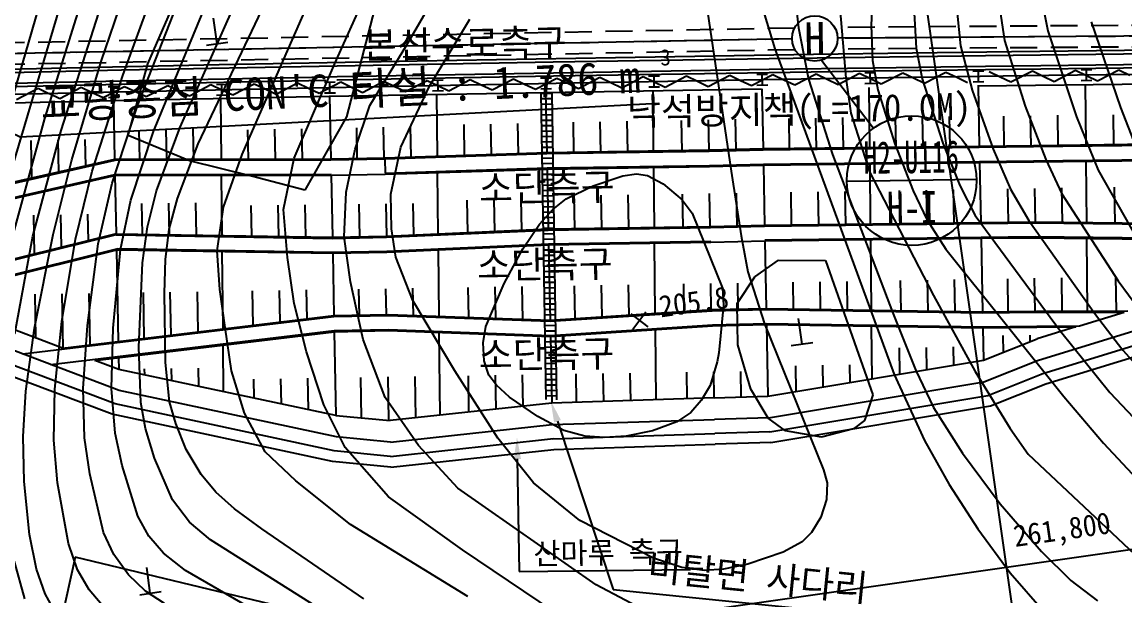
# Model space of a CAD drawing. Header units: millimetres. Extents: x 12262 to 13058, y 1103 to 1809.
# Drawn here: x 12479.5 to 12581.5, y 1429.3 to 1482.4 of the extents above; entities that cross this region are included whole.
import ezdxf
from ezdxf.enums import TextEntityAlignment as Align
from ezdxf.xclip import XClip

# ---------------------------------------------------------------- set-up
doc = ezdxf.new("R2010")
doc.units = ezdxf.units.MM
doc.header["$LTSCALE"] = 10
doc.header["$MEASUREMENT"] = 0
doc.header["$XCLIPFRAME"] = 2
doc.linetypes.add('CENTER', pattern=[2, 1.25, -0.25, 0.25, -0.25])
doc.linetypes.add('HIDDEN', pattern=[0.375, 0.25, -0.125])
doc.layers.add('TZ-BASE', color=253, linetype='Continuous')
doc.layers.add('TZ-CABL', color=4, linetype='Continuous')
doc.styles.add('HANA', font='GulimChe.ttf')
doc.styles.get("Standard").update_dxf_attribs({"font": 'GulimChe.ttf'})
doc.linetypes.add('ZIGZAG', pattern='A,0.0001,-0.2,[131,ltypeshp.shx,S=0.2,R=0,X=-0.2,Y=0],-0.4,[131,ltypeshp.shx,S=0.2,R=180,X=0.2,Y=0],-0.2', length=0.8001)

# ---------------------------------------------------------------- blocks, each defined once
blk = doc.blocks.new('JD-GJG5SREGSF3')
at = {"layer": 'TZ-BASE'}
for p, q in [((238.18, -157.07), (183.27, 227.3)), ((129.2, -17.7, -63), (140.36, 19.94, -63)), ((81.9, -69.47), (700.52, 18.9)), ((133.81, -7.85, -62), (141.67, 17.43, -62)), ((135.31, -8.95, -61), (143.91, 18.01, -61)), ((127.23, -18.27, -64), (137.12, 15.78, -64)), ((139, -2.55, -60), (144.85, 14.49, -60)), ((141.01, -3.86, -59), (147.68, 14.39, -59)), ((142.42, -6.57, -58), (150.32, 13.69, -58)), ((143.85, -9.03, -57), (153.08, 13.24, -57)), ((146.33, -8.64, -56), (155.29, 11.5, -56)), ((147.98, -10.17, -55), (157.77, 10.39, -55)), ((193.87, 10.46, -51), (197.3, -12.72, -51)), ((160.62, -2.75, -53), (166.17, 9.59, -53)), ((156.13, -1.86, -54), (160.39, 7.86, -54)), ((210.48, 6.62, -55), (210.25, 0.81, -55)), ((143.34, -2.79, -55.72), (147, 5.75, -55.72)), ((167.3, -1.03, -52), (171.42, 6.1, -52)), ((203.02, 4.97, -53), (203.52, 0.55, -53)), ((207.14, 4.92, -54), (207.91, -4.08, -54)), ((221.88, 4.14, -58), (222.57, -0.61, -58)), ((225.73, 4.65, -59), (226.58, 0.27, -59)), ((199.7, 3.98, -52), (201.32, -1.38, -52)), ((218.04, 3.44, -57), (218.5, -1.11, -57)), ((164.29, 2.29, -55.72), (161.72, -7.68, -55.72)), ((214.18, 2.45, -56), (214.42, -1.34, -56)), ((149.75, -0.92, -54.34), (149.41, 1.46, -54.34)), ((169.39, -4.84, -51), (173.12, 1.34, -51)), ((230.6, 1.1, -60), (233.31, -6.81, -60)), ((203.52, 0.55, -53), (204.46, -4.19, -53)), ((210.25, 0.81, -55), (210.36, -2.47, -55)), ((226.58, 0.27, -59), (229.24, -7.69, -59)), ((148.76, -1.06, -54.34), (150.74, -0.78, -54.34)), ((222.57, -0.61, -58), (224.49, -6.7, -58)), ((152.07, -11.16, -54), (156.13, -1.86, -54)), ((163.87, -6.65, -52), (167.3, -1.03, -52)), ((200.8, -2.28), (220.81, -2)), ((201.32, -1.38, -52), (212.38, -31.52, -52)), ((214.42, -1.34, -56), (214.95, -4.18, -56)), ((218.5, -1.11, -57), (219.59, -5.23, -57)), ((220.81, -2), (240.79, -1.76)), ((136.3, -11.66, -60), (139, -2.55, -60)), ((140.88, -3.35), (160.84, -2.96)), ((141.52, -9.42, -55.72), (143.34, -2.79, -55.72)), ((156.86, -11.5, -53), (160.62, -2.75, -53)), ((160.84, -2.96), (180.84, -2.6)), ((180.84, -2.6), (200.8, -2.28)), ((210.36, -2.47, -55), (210.85, -5.2, -55)), ((210.36, -2.47, -55), (210.85, -5.2, -55)), ((210.48, -3.14), (220.82, -3)), ((220.82, -3), (240.8, -2.76)), ((118.72, -3.84), (140.88, -3.35)), ((138.18, -12.71, -59), (141.01, -3.86, -59)), ((140.9, -4.35), (160.1, -3.97)), ((160.1, -3.97), (160.86, -3.96)), ((160.86, -3.96), (180.86, -3.6)), ((160.86, -4.26), (180.86, -3.9)), ((180.86, -3.6), (200.82, -3.28)), ((180.86, -3.9), (200.82, -3.58)), ((185.16, -4.06), (183.18, -5.09)), ((186.17, -4.54), (185.16, -4.06)), ((189.16, -3.99), (187.18, -5.03)), ((190.17, -4.48), (189.16, -3.99)), ((190.66, -3.93), (189.66, -3.95)), ((190.18, -4.94), (190.16, -3.94)), ((193.16, -3.93), (191.18, -4.96)), ((194.17, -4.41), (193.16, -3.93)), ((197.16, -3.87), (195.18, -4.9)), ((198.17, -4.35), (197.16, -3.87)), ((201.16, -3.8), (199.18, -4.83)), ((200.66, -3.76), (199.66, -3.78)), ((200.18, -4.77), (200.16, -3.77)), ((200.82, -3.28), (210.47, -3.15)), ((200.82, -3.58), (210.53, -3.44)), ((202.17, -4.29), (201.16, -3.8)), ((205.16, -3.74), (203.18, -4.77)), ((206.17, -4.23), (205.16, -3.74)), ((209.16, -3.68), (207.18, -4.71)), ((210.17, -4.17), (209.16, -3.68)), ((210.66, -3.61), (209.66, -3.62)), ((210.17, -4.62), (210.16, -3.62)), ((210.53, -3.44), (220.82, -3.3)), ((213.16, -3.63), (211.18, -4.66)), ((214.17, -4.11), (213.16, -3.63)), ((217.16, -3.57), (215.17, -4.6)), ((218.17, -4.06), (217.16, -3.57)), ((219.17, -4.54), (218.17, -4.06)), ((220.66, -3.46), (219.66, -3.48)), ((220.17, -4.47), (220.16, -3.47)), ((220.82, -3.3), (240.8, -3.06)), ((222.17, -4), (221.16, -3.52)), ((223.17, -4.49), (222.17, -4)), ((225.16, -3.47), (223.17, -4.49)), ((226.17, -3.95), (225.16, -3.47)), ((227.17, -4.44), (226.17, -3.95)), ((229.16, -3.41), (227.17, -4.44)), ((230.17, -3.9), (229.16, -3.41)), ((230.66, -3.33), (229.66, -3.34)), ((230.17, -4.34), (230.16, -3.34)), ((231.17, -4.39), (230.17, -3.9)), ((233.16, -3.36), (231.17, -4.39)), ((234.17, -3.85), (233.16, -3.36)), ((107.3, -5.39), (140.9, -4.65)), ((118.74, -4.84), (140.9, -4.35)), ((133.17, -5.07), (131.19, -6.11)), ((134.18, -5.55), (133.17, -5.07)), ((137.17, -4.98), (135.19, -6.02)), ((138.18, -5.46), (137.17, -4.98)), ((141.17, -4.9), (139.19, -5.94)), ((140.67, -4.9), (139.67, -4.92)), ((140.19, -5.91), (140.17, -4.91)), ((140.9, -4.65), (159.8, -4.28)), ((142.18, -5.37), (141.17, -4.9)), ((145.17, -4.81), (143.19, -5.85)), ((146.18, -5.29), (145.17, -4.81)), ((149.17, -4.73), (147.19, -5.77)), ((150.18, -5.21), (149.17, -4.73)), ((150.67, -4.68), (149.67, -4.71)), ((150.19, -5.69), (150.17, -4.7)), ((153.17, -4.65), (151.19, -5.69)), ((154.18, -5.13), (153.17, -4.65)), ((157.17, -4.57), (155.19, -5.61)), ((158.18, -5.05), (157.17, -4.57)), ((159.18, -5.53), (158.18, -5.05)), ((161.17, -4.49), (159.18, -5.53)), ((160.66, -4.48), (159.66, -4.5)), ((160.18, -5.49), (160.16, -4.49)), ((160.8, -4.26), (160.86, -4.26)), ((162.17, -4.97), (161.17, -4.49)), ((163.18, -5.45), (162.17, -4.97)), ((165.17, -4.42), (163.18, -5.45)), ((166.17, -4.9), (165.17, -4.42)), ((167.18, -5.38), (166.17, -4.9)), ((166.73, -10.48, -51), (169.39, -4.84, -51)), ((169.16, -4.34), (167.18, -5.38)), ((170.17, -4.82), (169.16, -4.34)), ((170.66, -4.29), (169.66, -4.31)), ((170.18, -5.3), (170.16, -4.3)), ((171.18, -5.3), (170.17, -4.82)), ((173.16, -4.27), (171.18, -5.3)), ((174.17, -4.75), (173.16, -4.27)), ((175.18, -5.23), (174.17, -4.75)), ((177.16, -4.2), (175.18, -5.23)), ((178.17, -4.68), (177.16, -4.2)), ((179.18, -5.16), (178.17, -4.68)), ((181.16, -4.13), (179.18, -5.16)), ((180.66, -4.1), (179.66, -4.12)), ((180.12, -5.42), (200.08, -5.1)), ((180.18, -5.11), (180.16, -4.11)), ((182.17, -4.61), (181.16, -4.13)), ((183.18, -5.09), (182.17, -4.61)), ((187.18, -5.03), (186.17, -4.54)), ((190.68, -4.93), (189.68, -4.95)), ((191.18, -4.96), (190.17, -4.48)), ((195.18, -4.9), (194.17, -4.41)), ((199.18, -4.83), (198.17, -4.35)), ((200.68, -4.76), (199.68, -4.78)), ((200.14, -5.1), (200.25, -10.66)), ((203.18, -4.77), (202.17, -4.29)), ((204.46, -4.19, -53), (206.66, -11.16, -53)), ((207.18, -4.71), (206.17, -4.23)), ((207.91, -4.08, -54), (208.38, -7.35, -54)), ((210.67, -4.61), (209.67, -4.62)), ((210.03, -4.96), (210.09, -10.54)), ((211.18, -4.66), (210.17, -4.17)), ((215.17, -4.6), (214.17, -4.11)), ((214.95, -4.18, -56), (216.89, -10.12, -56)), ((220.67, -4.46), (219.67, -4.48)), ((220.07, -4.82), (240.05, -4.58)), ((220.13, -4.82), (220.25, -10.42)), ((230.67, -4.33), (229.67, -4.34)), ((230.03, -4.7), (230.09, -10.3)), ((135.19, -6.02), (134.18, -5.54)), ((139.19, -5.94), (138.18, -5.46)), ((140.69, -5.9), (139.69, -5.92)), ((140.17, -6.18), (160.12, -5.78)), ((143.19, -5.85), (142.18, -5.37)), ((147.19, -5.77), (146.18, -5.29)), ((150.69, -5.68), (149.69, -5.71)), ((150.04, -5.98), (150.1, -11.61)), ((151.19, -5.69), (150.18, -5.21)), ((155.19, -5.61), (154.18, -5.13)), ((160.68, -5.48), (159.68, -5.5)), ((160.12, -5.78), (180.12, -5.42)), ((160.14, -5.78), (160.26, -11.59)), ((170.68, -5.29), (169.68, -5.31)), ((170.04, -5.6), (170.1, -11.34)), ((180.68, -5.1), (179.68, -5.12)), ((180.18, -33.85, -510), (179.72, -5.45, -510)), ((179.73, -5.5, -510), (180.73, -5.49, -510)), ((179.73, -6, -510), (180.73, -5.99, -510)), ((180.12, -5.42), (180.23, -11.02)), ((181.18, -33.88, -510), (180.73, -5.49, -510)), ((190.04, -5.26), (190.09, -10.86)), ((210.85, -5.2, -55), (212.43, -10.17, -55)), ((219.59, -5.23, -57), (221.52, -10.67, -57)), ((108.43, -6.88), (140.17, -6.18)), ((140.03, -13.82, -58), (142.42, -6.57, -58)), ((140.15, -6.18), (140.26, -11.62)), ((162.52, -10.69, -52), (163.87, -6.65, -52)), ((179.74, -6.5, -510), (180.74, -6.48, -510)), ((179.75, -7, -510), (180.75, -6.98, -510)), ((224.49, -6.7, -58), (226.39, -11.64, -58)), ((233.31, -6.81, -60), (235.65, -12.83, -60)), ((130.82, -18.82, -62), (133.81, -7.85, -62)), ((161.72, -7.68, -55.72), (157.84, -14.46, -55.72)), ((179.76, -7.5, -510), (180.76, -7.48, -510)), ((179.77, -8, -510), (180.77, -7.98, -510)), ((185.24, -10.94), (185.18, -8.14)), ((187.74, -10.9), (187.68, -8.09)), ((192.75, -10.82), (192.7, -8.01)), ((195.25, -10.78), (195.19, -7.96)), ((197.75, -10.72), (197.69, -7.91)), ((202.7, -10.63), (202.65, -7.85)), ((205.2, -10.6), (205.14, -7.8)), ((207.7, -10.55), (207.64, -7.75)), ((208.38, -7.35, -54), (210.1, -12.77, -54)), ((212.56, -10.51), (212.51, -7.74)), ((215.06, -10.48), (215, -7.69)), ((217.56, -10.45), (217.5, -7.64)), ((222.56, -10.39), (222.52, -7.63)), ((225.06, -10.36), (225, -7.58)), ((227.56, -10.33), (227.5, -7.53)), ((229.24, -7.69, -59), (231.25, -12.62, -59)), ((232.71, -10.26), (232.67, -7.5)), ((132.69, -18.73, -61), (135.31, -8.95, -61)), ((141.76, -15.4, -57), (143.85, -9.03, -57)), ((142.58, -11.62), (142.54, -8.91)), ((144.14, -14.53, -56), (146.33, -8.64, -56)), ((145.08, -11.62), (145.03, -8.86)), ((147.58, -11.61), (147.53, -8.81)), ((152.64, -11.61), (152.59, -8.88)), ((155.14, -11.6), (155.08, -8.84)), ((157.64, -11.59), (157.58, -8.79)), ((162.7, -11.55), (162.65, -8.69)), ((165.2, -11.5), (165.14, -8.64)), ((167.7, -11.4), (167.64, -8.59)), ((172.62, -11.26), (172.58, -8.4)), ((175.12, -11.18), (175.06, -8.35)), ((177.62, -11.11), (177.56, -8.3)), ((179.77, -8.5, -510), (180.77, -8.48, -510)), ((179.78, -9, -510), (180.78, -8.98, -510)), ((182.74, -10.98), (182.7, -8.19)), ((132.6, -13.36), (132.54, -9.89)), ((135.09, -12.8), (135.03, -9.84)), ((137.58, -12.23), (137.53, -9.79)), ((147.18, -11.75, -55.72), (141.52, -9.42, -55.72)), ((146.08, -15.23, -55), (147.98, -10.17, -55)), ((179.79, -9.5, -510), (180.79, -9.48, -510)), ((179.8, -10, -510), (180.8, -9.98, -510)), ((212.43, -10.17, -55), (214.13, -14.53, -55)), ((216.89, -10.12, -56), (218.46, -14.04, -56)), ((240.24, -10.18), (225.25, -10.36)), ((150.32, -16.03, -54), (152.07, -11.16, -54)), ((161.68, -14.66, -52), (162.52, -10.69, -52)), ((180.23, -11.02), (165.26, -11.5)), ((180.23, -11.12), (165.26, -11.59)), ((165.81, -14.84, -51), (166.73, -10.48, -51)), ((179.81, -10.5, -510), (180.8, -10.48, -510)), ((179.81, -11, -510), (180.81, -10.98, -510)), ((195.25, -10.78), (180.23, -11.02)), ((195.25, -10.88), (180.23, -11.12)), ((200.25, -10.66), (195.25, -10.78)), ((200.25, -10.76), (195.25, -10.88)), ((220.25, -10.42), (200.25, -10.66)), ((220.25, -10.52), (200.25, -10.76)), ((206.66, -11.16, -53), (212.21, -25.76, -53)), ((225.25, -10.36), (220.25, -10.42)), ((225.25, -10.46), (220.25, -10.52)), ((221.52, -10.67, -57), (223.14, -14.37, -57)), ((240.25, -10.28), (225.25, -10.46)), ((140.27, -11.72), (114.11, -17.66)), ((140.26, -11.62), (115.91, -17.15)), ((134.57, -18.56, -60), (136.3, -11.66, -60)), ((160.26, -11.59), (140.26, -11.62)), ((160.26, -11.69), (140.27, -11.72)), ((153.03, -13.2, -55.72), (147.18, -11.75, -55.72)), ((155.88, -16.26, -53), (156.86, -11.5, -53)), ((165.26, -11.5), (160.26, -11.59)), ((165.26, -11.59), (160.26, -11.69)), ((165.26, -11.59), (165.3, -12.89)), ((179.82, -11.5, -510), (180.82, -11.48, -510)), ((179.83, -12, -510), (180.83, -11.98, -510)), ((180.26, -12.42), (195.28, -12.18)), ((195.28, -12.18), (200.28, -12.06)), ((195.28, -12.28), (200.28, -12.16)), ((200.28, -12.06), (220.28, -11.82)), ((200.28, -12.16), (220.28, -11.92)), ((200.28, -12.16), (200.39, -17.7)), ((210.11, -12.04), (210.16, -17.58)), ((220.28, -11.82), (225.27, -11.76)), ((220.28, -11.92), (225.28, -11.86)), ((220.28, -11.92), (220.39, -17.46)), ((225.27, -11.76), (240.27, -11.58)), ((225.28, -11.86), (240.27, -11.68)), ((226.39, -11.64, -58), (227.88, -14.8, -58)), ((230.1, -11.8), (230.16, -17.46)), ((115.02, -18.76), (140.28, -13.02)), ((116.86, -18.44), (140.29, -13.12)), ((136.65, -19.02, -59), (138.18, -12.71, -59)), ((140.28, -13.02), (160.29, -12.98)), ((140.29, -13.12), (160.29, -13.08)), ((140.29, -13.12), (140.39, -18.51)), ((150.11, -13.1), (150.17, -18.66)), ((157.84, -14.46, -55.72), (153.03, -13.2, -55.72)), ((160.29, -13.08), (165.29, -12.99)), ((160.29, -13.08), (160.4, -18.83)), ((165.28, -12.89), (180.26, -12.42)), ((165.29, -12.99), (180.26, -12.52)), ((170.11, -12.84), (170.17, -18.52)), ((179.84, -12.5, -510), (180.84, -12.48, -510)), ((179.84, -13, -510), (180.84, -12.98, -510)), ((180.26, -12.52), (195.28, -12.28)), ((180.26, -12.52), (180.37, -18.06)), ((184.54, -14.06, -50), (187.28, -13.16, -50)), ((187.28, -13.16, -50), (188.55, -12.96, -50)), ((188.55, -12.96, -50), (189.56, -13.1, -50)), ((189.56, -13.1, -50), (190.99, -13.89, -50)), ((190.11, -12.36), (190.16, -17.9)), ((197.3, -12.72, -51), (198.21, -18.71, -51)), ((210.1, -12.77, -54), (216.02, -24.21, -54)), ((231.25, -12.62, -59), (234.87, -19.04, -59)), ((138.73, -19.45, -58), (140.03, -13.82, -58)), ((179.85, -13.5, -510), (180.85, -13.48, -510)), ((179.86, -14, -510), (180.86, -13.98, -510)), ((182.02, -15.28, -50), (184.54, -14.06, -50)), ((190.99, -13.89, -50), (192.76, -15.38, -50)), ((218.46, -14.04, -56), (219.88, -16.81, -56)), ((227.95, -17.43), (227.89, -14.27)), ((232.81, -17.49), (232.76, -14.19)), ((143.3, -17.85, -56), (144.14, -14.53, -56)), ((145.3, -18.08, -55), (146.08, -15.23, -55)), ((161.5, -18.8, -52), (161.68, -14.66, -52)), ((165.88, -18.04, -51), (165.81, -14.84, -51)), ((179.87, -14.5, -510), (180.87, -14.48, -510)), ((179.88, -15, -510), (180.88, -14.98, -510)), ((180.81, -16.26, -50), (182.02, -15.28, -50)), ((182.82, -18.02), (182.78, -14.99)), ((185.33, -17.98), (185.27, -14.95)), ((187.83, -17.94), (187.77, -14.91)), ((192.85, -17.86), (192.8, -14.83)), ((195.36, -17.82), (195.3, -14.79)), ((197.85, -17.76), (197.79, -14.75)), ((202.89, -17.67), (202.84, -14.67)), ((205.4, -17.64), (205.34, -14.63)), ((207.89, -17.61), (207.83, -14.59)), ((212.92, -17.55), (212.87, -14.51)), ((214.13, -14.53, -55), (215.39, -17.18, -55)), ((215.42, -17.52), (215.36, -14.47)), ((217.92, -17.49), (217.86, -14.43)), ((222.95, -17.43), (222.9, -14.35)), ((223.14, -14.37, -57), (224.82, -17.27, -57)), ((225.45, -17.4), (225.39, -14.31)), ((227.88, -14.8, -58), (233.11, -22.86, -58)), ((140.81, -19.95, -57), (141.76, -15.4, -57)), ((142.83, -18.55), (142.79, -15.71)), ((145.34, -18.59), (145.28, -15.67)), ((147.84, -18.63), (147.78, -15.63)), ((149.75, -20.09, -54), (150.32, -16.03, -54)), ((152.94, -18.71), (152.89, -15.9)), ((155.44, -18.75), (155.39, -15.86)), ((156.25, -20.7, -53), (155.88, -16.26, -53)), ((157.94, -18.79), (157.89, -15.82)), ((162.94, -18.78), (162.89, -15.78)), ((165.45, -18.73), (165.39, -15.74)), ((167.94, -18.62), (167.89, -15.7)), ((172.93, -18.39), (172.88, -15.39)), ((175.43, -18.28), (175.37, -15.35)), ((177.93, -18.17), (177.87, -15.31)), ((179.57, -17.63, -50), (180.81, -16.26, -50)), ((179.88, -15.5, -510), (180.88, -15.48, -510)), ((179.89, -16, -510), (180.89, -15.98, -510)), ((192.76, -15.38, -50), (193.7, -16.61, -50)), ((132.84, -20.38), (132.79, -16.78)), ((135.34, -19.76), (135.28, -16.74)), ((137.83, -19.14), (137.78, -16.7)), ((179.9, -16.5, -510), (180.9, -16.48, -510)), ((179.91, -17, -510), (180.91, -16.98, -510)), ((193.7, -16.61, -50), (196.48, -23.53, -50)), ((215.39, -17.18, -55), (217.14, -19.94, -55)), ((219.88, -16.81, -56), (227.75, -27.52, -56)), ((224.82, -17.27, -57), (231, -25.97, -57)), ((142.84, -21.2, -56), (143.3, -17.85, -56)), ((144.97, -20.9, -55), (145.3, -18.08, -55)), ((165.4, -18.73), (180.37, -18.06)), ((165.4, -18.83), (180.37, -18.16)), ((166.26, -20.68, -51), (165.88, -18.04, -51)), ((178.02, -19.91, -50), (179.57, -17.63, -50)), ((179.92, -17.5, -510), (180.92, -17.48, -510)), ((179.92, -18, -510), (180.92, -17.98, -510)), ((180.37, -18.06), (195.39, -17.82)), ((180.37, -18.16), (195.39, -17.92)), ((195.39, -17.82), (200.39, -17.7)), ((195.39, -17.92), (200.39, -17.8)), ((200.39, -17.7), (220.39, -17.46)), ((200.39, -17.8), (220.39, -17.56)), ((220.39, -17.46), (225.39, -17.4)), ((220.39, -17.56), (225.39, -17.5)), ((225.39, -17.4), (240.39, -17.58)), ((225.39, -17.5), (240.39, -17.68)), ((140.41, -18.61), (119.25, -23.84)), ((140.39, -18.51), (120.49, -23.44)), ((131.02, -27.77, -61), (132.69, -18.73, -61)), ((132.85, -27.24, -60), (134.57, -18.56, -60)), ((135.39, -26.64, -59), (136.65, -19.02, -59)), ((140.39, -18.51), (160.4, -18.83)), ((140.41, -18.61), (160.4, -18.93)), ((160.4, -18.83), (165.4, -18.73)), ((160.4, -18.93), (165.4, -18.83)), ((162.09, -22.94, -52), (161.5, -18.8, -52)), ((179.93, -18.5, -510), (180.93, -18.48, -510)), ((179.94, -19, -510), (180.94, -18.98, -510)), ((195.42, -19.22), (180.4, -19.46)), ((195.42, -19.32), (180.4, -19.56)), ((200.42, -19.2), (195.42, -19.32)), ((198.21, -18.71, -51), (198.85, -22.04, -51)), ((220.42, -18.86), (200.42, -19.1)), ((220.42, -18.96), (200.42, -19.2)), ((200.42, -19.2), (200.54, -25.41)), ((210.18, -19.08), (210.24, -25.56)), ((225.42, -18.8), (220.42, -18.86)), ((225.42, -18.9), (220.42, -18.96)), ((220.42, -18.96), (220.55, -25.72)), ((240.42, -18.98), (225.42, -18.8)), ((240.42, -19.08), (225.42, -18.9)), ((230.18, -18.96), (230.24, -25.65)), ((140.56, -19.91), (120.18, -24.96)), ((140.42, -20.01), (122.96, -24.37)), ((137.75, -27.01, -58), (138.73, -19.45, -58)), ((140.13, -27.25, -57), (140.81, -19.95, -57)), ((140.42, -20.01), (140.59, -28.47)), ((160.43, -20.33), (140.42, -20.01)), ((160.43, -20.23), (140.56, -19.91)), ((150, -23.65, -54), (149.75, -20.09, -54)), ((150.18, -20.16), (150.26, -27.31)), ((165.43, -20.14), (160.43, -20.23)), ((165.43, -20.24), (160.43, -20.33)), ((160.43, -20.33), (160.55, -26.07)), ((180.4, -19.46), (165.43, -20.14)), ((180.4, -19.56), (165.43, -20.24)), ((170.18, -20.02), (170.25, -26.15)), ((176.29, -23.12, -50), (178.02, -19.91, -50)), ((179.95, -19.5, -510), (180.95, -19.48, -510)), ((179.96, -20, -510), (180.96, -19.98, -510)), ((180.4, -19.56), (180.54, -26.51)), ((190.18, -19.4), (190.24, -25.87)), ((217.14, -19.94, -55), (228.07, -33.56, -55)), ((142.5, -29.01, -56), (142.84, -21.2, -56)), ((144.88, -23.99, -55), (144.97, -20.9, -55)), ((156.86, -24.97, -53), (156.25, -20.7, -53)), ((167.86, -24.69, -51), (166.26, -20.68, -51)), ((179.96, -20.5, -510), (180.96, -20.48, -510)), ((179.97, -21, -510), (180.97, -20.98, -510)), ((199.48, -22.48, -51.45), (201.68, -20.94, -51.45)), ((201.68, -20.94, -51.45), (206.01, -20.98, -51.45)), ((206.01, -20.98, -51.45), (210.4, -33.41, -51.45)), ((179.98, -21.5, -510), (180.98, -21.48, -510)), ((179.99, -22, -510), (180.99, -21.98, -510)), ((198.85, -22.04, -51), (200.37, -26.85, -51)), ((163.24, -28.3, -52), (162.09, -22.94, -52)), ((174.61, -27.08, -50), (176.29, -23.12, -50)), ((175.52, -26.33), (175.46, -23.43)), ((178.02, -26.42), (177.96, -23.39)), ((180, -22.5, -510), (181, -22.48, -510)), ((180, -23, -510), (181, -22.98, -510)), ((182.85, -26.36), (182.8, -23.31)), ((185.35, -26.19), (185.29, -23.27)), ((187.85, -26.03), (187.79, -23.23)), ((192.95, -25.7), (192.91, -23.15)), ((195.45, -25.53), (195.4, -23.11)), ((197.86, -24.95, -51.45), (199.48, -22.48, -51.45)), ((197.95, -25.47), (197.9, -23.07)), ((203.07, -25.45), (203.03, -22.99)), ((205.57, -25.49), (205.52, -22.95)), ((208.07, -25.53), (208.02, -22.91)), ((213.01, -25.6), (212.97, -22.83)), ((215.51, -25.64), (215.46, -22.79)), ((218.02, -25.68), (217.96, -22.75)), ((222.93, -25.67), (222.88, -22.67)), ((225.43, -25.66), (225.37, -22.63)), ((227.93, -25.63), (227.87, -22.59)), ((232.93, -25.65), (232.88, -22.51)), ((233.11, -22.86, -58), (235.95, -26.74, -58)), ((135.43, -29.08), (122.96, -24.37)), ((132.97, -28.15), (132.9, -24.11)), ((135.5, -29.08), (135.4, -24.07)), ((137.99, -28.78), (137.9, -24.03)), ((142.99, -28.18), (142.92, -23.95)), ((144.95, -30.43, -55), (144.88, -23.99, -55)), ((145.49, -27.88), (145.41, -23.91)), ((147.98, -27.58), (147.91, -23.87)), ((150.5, -27.17, -54), (150, -23.65, -54)), ((153.07, -26.97), (153.02, -23.79)), ((155.56, -26.67), (155.51, -23.75)), ((158.06, -26.37), (158.01, -23.71)), ((162.9, -26.03), (162.86, -23.63)), ((165.4, -25.98), (165.35, -23.59)), ((167.9, -26.06), (167.85, -23.55)), ((173.02, -26.24), (172.97, -23.47)), ((180.01, -23.5, -510), (181.01, -23.48, -510)), ((180.02, -24, -510), (181.02, -23.98, -510)), ((180.03, -24.5, -510), (181.03, -24.48, -510)), ((196.48, -23.53, -50), (196.59, -25.12, -50)), ((216.02, -24.21, -54), (219.87, -31.25, -54)), ((140.68, -33), (120.53, -25.38)), ((158.01, -29.43, -53), (156.86, -24.97, -53)), ((171.74, -31.19, -51), (167.86, -24.69, -51)), ((180.04, -25, -510), (181.04, -24.98, -510)), ((180.04, -25.5, -510), (181.04, -25.48, -510)), ((195.54, -25.53), (200.54, -25.41)), ((196.59, -25.12, -50), (196.14, -29.54, -50)), ((197.91, -28.79, -51.45), (197.86, -24.95, -51.45)), ((200.54, -25.41), (220.55, -25.72)), ((140.32, -34.25), (119.75, -26.47)), ((131.76, -29.62), (160.55, -26.17)), ((135.43, -29.08), (160.55, -26.07)), ((160.55, -26.07), (165.55, -25.98)), ((160.55, -26.17), (165.55, -26.08)), ((165.55, -25.98), (180.54, -26.51)), ((165.55, -26.08), (180.54, -26.61)), ((180.05, -26, -510), (181.05, -25.98, -510)), ((180.06, -26.5, -510), (181.06, -26.48, -510)), ((180.54, -26.51), (195.54, -25.53)), ((180.54, -26.61), (195.55, -25.63)), ((188, -25.93, -49.2), (189.6, -27.13, -49.2)), ((188.2, -27.33, -49.2), (189.4, -25.73, -49.2)), ((195.55, -25.63), (200.54, -25.51)), ((200.54, -25.51), (220.55, -25.82)), ((203.85, -28.72, -50.56), (203.51, -26.34, -50.56)), ((212.21, -25.76, -53), (214.39, -31.17, -53)), ((220.55, -25.72), (225.55, -25.66)), ((220.55, -25.82), (225.55, -25.76)), ((225.55, -25.66), (233.99, -25.65)), ((225.55, -25.76), (233.66, -25.75)), ((225.64, -30.23), (240.55, -25.63)), ((229.52, -27.02), (233.66, -25.75)), ((231, -25.97, -57), (233.54, -29.27, -57)), ((140.03, -35.21), (119.15, -27.32)), ((132.04, -33.08, -60), (132.85, -27.24, -60)), ((134.37, -30.61), (160.57, -27.47)), ((134.72, -32.9, -59), (135.39, -26.64, -59)), ((137.35, -32.84, -58), (137.75, -27.01, -58)), ((139.98, -32.83, -57), (140.13, -27.25, -57)), ((151.08, -31.19, -54), (150.5, -27.17, -54)), ((160.57, -27.47), (165.58, -27.37)), ((160.58, -27.57), (165.58, -27.47)), ((165.58, -27.37), (180.57, -27.91)), ((165.58, -27.47), (180.57, -28.01)), ((174.36, -28.61, -50), (174.61, -27.08, -50)), ((180.07, -27, -510), (181.07, -26.98, -510)), ((180.08, -27.5, -510), (181.08, -27.48, -510)), ((180.57, -27.91), (195.57, -26.93)), ((180.57, -28.01), (195.57, -27.03)), ((190.26, -27.37), (190.32, -33.86)), ((195.57, -26.93), (200.57, -26.81)), ((195.57, -27.03), (200.57, -26.91)), ((200.37, -26.85, -51), (205.85, -40.34, -51)), ((200.57, -26.81), (220.58, -27.12)), ((200.57, -26.91), (200.7, -33.54)), ((200.57, -26.91), (220.58, -27.22)), ((210.26, -27.06), (210.3, -31.93)), ((220.58, -27.12), (225.58, -27.06)), ((220.58, -27.22), (225.58, -27.16)), ((220.58, -27.22), (220.64, -30.21)), ((225.58, -27.06), (229.52, -27.02)), ((225.58, -27.16), (229.18, -27.13)), ((229.18, -27.13), (225.6, -28.23)), ((226.03, -31.47), (241.12, -26.82)), ((227.75, -27.52, -56), (232.33, -33.19, -56)), ((138.44, -30.23), (160.58, -27.57)), ((160.58, -27.57), (160.73, -35.32)), ((165.29, -33.65, -52), (163.24, -28.3, -52)), ((170.26, -27.64), (170.34, -35.3)), ((180.08, -28, -510), (181.08, -27.98, -510)), ((180.09, -28.5, -510), (181.09, -28.48, -510)), ((180.57, -28.01), (180.69, -34.17)), ((220.64, -30.21), (225.6, -28.23)), ((222.49, -29.47), (222.46, -27.92)), ((224.97, -28.48), (224.96, -27.88)), ((226.41, -32.4), (241.56, -27.73)), ((142.69, -34.12, -56), (142.5, -29.01, -56)), ((150.27, -28.81), (150.31, -33.11)), ((159.61, -34.33, -53), (158.01, -29.43, -53)), ((174.44, -30.26, -50), (174.36, -28.61, -50)), ((180.1, -29, -510), (181.1, -28.98, -510)), ((180.11, -29.5, -510), (181.11, -29.48, -510)), ((196.14, -29.54, -50), (196.01, -30.37, -50)), ((199.11, -32.9, -51.45), (197.91, -28.79, -51.45)), ((202.86, -28.86, -50.56), (204.84, -28.58, -50.56)), ((212.9, -31.5), (212.86, -29.06)), ((215.39, -31.08), (215.35, -29.02)), ((217.89, -30.67), (217.85, -28.98)), ((233.54, -29.27, -57), (237.11, -33.27, -57)), ((140.64, -31.06), (138.44, -30.23)), ((140.62, -29.96), (140.64, -31.06)), ((145.35, -34.05, -55), (144.95, -30.43, -55)), ((174.87, -31.58, -50), (174.44, -30.26, -50)), ((180.12, -30, -510), (181.12, -29.98, -510)), ((180.12, -30.5, -510), (181.12, -30.48, -510)), ((196.01, -30.37, -50), (195.34, -32.55, -50)), ((200.7, -33.54), (220.64, -30.21)), ((220.68, -32.21), (225.64, -30.23)), ((160.73, -35.32), (140.64, -31.06)), ((143.04, -31.57), (143.03, -31.01)), ((145.55, -32.1), (145.52, -30.97)), ((148.06, -32.63), (148.02, -30.93)), ((152.28, -35.12, -54), (151.08, -31.19, -54)), ((175.71, -37.42, -51), (171.74, -31.19, -51)), ((175.58, -32.52, -50), (174.87, -31.58, -50)), ((175.55, -34.73), (175.49, -31.6)), ((178.04, -34.46), (177.99, -31.56)), ((180.13, -31, -510), (181.13, -30.98, -510)), ((180.14, -31.5, -510), (181.14, -31.48, -510)), ((182.99, -34.1), (182.95, -31.48)), ((185.5, -34.02), (185.45, -31.44)), ((188, -33.94), (187.95, -31.4)), ((193.22, -33.77), (193.18, -31.32)), ((195.73, -33.68), (195.68, -31.28)), ((198.22, -33.6), (198.18, -31.24)), ((203.32, -33.1), (203.29, -30.72)), ((205.82, -32.68), (205.78, -30.68)), ((208.31, -32.27), (208.28, -30.64)), ((212.38, -31.52, -52), (215.19, -37.65, -52)), ((214.39, -31.17, -53), (216, -34.57, -53)), ((219.87, -31.25, -54), (223.1, -36.54, -54)), ((221.03, -33.46), (226.12, -31.44)), ((153.18, -33.71), (153.15, -31.96)), ((155.69, -34.25), (155.64, -31.92)), ((158.2, -34.78), (158.14, -31.88)), ((163.11, -35.55), (163.05, -31.8)), ((165.63, -35.79), (165.55, -31.76)), ((168.13, -35.54), (168.05, -31.72)), ((173.04, -35.01), (172.99, -31.64)), ((176.8, -33.63, -50), (175.58, -32.52, -50)), ((180.15, -32, -510), (181.15, -31.98, -510)), ((180.16, -32.5, -510), (181.16, -32.48, -510)), ((195.34, -32.55, -50), (194.53, -33.95, -50)), ((200.74, -35.54), (220.68, -32.21)), ((221.3, -34.43), (226.41, -32.4)), ((131.81, -37.26, -60), (132.04, -33.08, -60)), ((134.65, -37.62, -59), (134.72, -32.9, -59)), ((137.48, -37.38, -58), (137.35, -32.84, -58)), ((140.31, -36.97, -57), (139.98, -32.83, -57)), ((160.77, -37.31), (140.68, -33)), ((168.36, -38.09, -52), (165.29, -33.65, -52)), ((179.4, -35.42, -50), (176.8, -33.63, -50)), ((180.16, -33, -510), (181.16, -32.98, -510)), ((180.17, -33.5, -510), (181.17, -33.48, -510)), ((195.71, -33.68), (200.7, -33.54)), ((200.71, -35.57, -51.45), (199.11, -32.9, -51.45)), ((200.87, -36.83), (221.03, -33.46)), ((210.4, -33.41, -51.45), (209.64, -35.78, -51.45)), ((228.07, -33.56, -55), (231.73, -37.9, -55)), ((232.33, -33.19, -56), (239.75, -41.07, -56)), ((160.57, -38.6), (140.32, -34.25)), ((143.12, -36.53, -56), (142.69, -34.12, -56)), ((145.92, -36.07, -55), (145.35, -34.05, -55)), ((161.59, -38.29, -53), (159.61, -34.33, -53)), ((180.69, -34.17), (165.74, -35.8)), ((195.71, -33.68), (180.69, -34.17)), ((194.53, -33.95, -50), (193.55, -35.05, -50)), ((200.97, -37.83), (221.3, -34.43)), ((216, -34.57, -53), (218.7, -38.81, -53)), ((160.42, -39.59), (140.03, -35.21)), ((154.2, -38.7, -54), (152.28, -35.12, -54)), ((160.73, -35.32), (165.74, -35.8)), ((181.81, -36.71, -50), (179.4, -35.42, -50)), ((180.73, -36.17), (195.75, -35.68)), ((193.55, -35.05, -50), (192.28, -35.92, -50)), ((200.74, -35.54), (195.75, -35.68)), ((202.32, -36.75, -51.45), (200.71, -35.57, -51.45)), ((143.96, -39.28, -56), (143.12, -36.53, -56)), ((146.89, -38.48, -55), (145.92, -36.07, -55)), ((165.78, -37.8), (180.73, -36.17)), ((181.23, -35.86), (186.37, -51.43)), ((183.75, -37.24, -50), (181.81, -36.71, -50)), ((192.28, -35.92, -50), (190.01, -36.74, -50)), ((208.61, -36.55, -51.45), (205.66, -37.34, -51.45)), ((209.64, -35.78, -51.45), (208.61, -36.55, -51.45)), ((223.1, -36.54, -54), (224.78, -38.91, -54)), ((131.89, -41.42, -60), (131.81, -37.26, -60)), ((134.98, -41.55, -59), (134.65, -37.62, -59)), ((137.97, -40.72, -58), (137.48, -37.38, -58)), ((140.95, -39.95, -57), (140.31, -36.97, -57)), ((165.78, -37.8), (160.77, -37.31)), ((165.79, -39.11), (180.87, -37.46)), ((179, -41.57, -51), (175.71, -37.42, -51)), ((180.78, -37.47), (195.79, -36.98)), ((185.58, -37.37, -50), (183.75, -37.24, -50)), ((187.59, -37.24, -50), (185.58, -37.37, -50)), ((190.01, -36.74, -50), (187.59, -37.24, -50)), ((200.87, -36.83), (195.79, -36.98)), ((205.66, -37.34, -51.45), (202.32, -36.75, -51.45)), ((215.19, -37.65, -52), (217.46, -41.72, -52)), ((148.26, -40.79, -55), (146.89, -38.48, -55)), ((157.02, -41.38, -54), (154.2, -38.7, -54)), ((165.79, -39.11), (160.57, -38.6)), ((165.58, -42.85, -53), (161.59, -38.29, -53)), ((165.8, -40.11), (180.9, -38.47)), ((172.01, -42.06, -52), (168.36, -38.09, -52)), ((180.9, -38.47), (195.82, -37.98)), ((200.97, -37.83), (195.81, -37.98)), ((231.73, -37.9, -55), (238.43, -45.08, -55)), ((145.61, -43.14, -56), (143.96, -39.28, -56)), ((165.8, -40.11), (160.42, -39.59)), ((177.51, -39.35), (177.69, -49.77)), ((218.7, -38.81, -53), (222.18, -43.49, -53)), ((224.78, -38.91, -54), (237.33, -50.72, -54)), ((139.24, -46.15, -58), (137.97, -40.72, -58)), ((142.39, -44.64, -57), (140.95, -39.95, -57)), ((149.63, -42.42, -55), (148.26, -40.79, -55)), ((205.85, -40.34, -51), (206.17, -41.55, -51)), ((132.37, -46.34, -60), (131.89, -41.42, -60)), ((135.98, -47.18, -59), (134.98, -41.55, -59)), ((162.09, -45.4, -54), (157.02, -41.38, -54)), ((183.31, -45.03, -51), (179, -41.57, -51)), ((206.17, -41.55, -51), (206.1, -43.1, -51)), ((217.46, -41.72, -52), (220.1, -45.82, -52)), ((151.34, -43.97, -55), (149.63, -42.42, -55)), ((172.44, -47.77, -53), (165.58, -42.85, -53)), ((184.81, -50.99, -52), (172.01, -42.06, -52)), ((147.18, -45.21, -56), (145.61, -43.14, -56)), ((206.1, -43.1, -51), (205.59, -44.74, -51)), ((222.18, -43.49, -53), (225.99, -47.91, -53)), ((143.43, -46.48, -57), (142.39, -44.64, -57)), ((153.89, -45.81, -55), (151.34, -43.97, -55)), ((205.59, -44.74, -51), (204.74, -46.15, -51)), ((149.14, -46.84, -56), (147.18, -45.21, -56)), ((163.32, -52.29, -55), (153.89, -45.81, -55)), ((172.93, -52.06, -54), (162.09, -45.4, -54)), ((190.11, -48.54, -51), (183.31, -45.03, -51)), ((220.1, -45.82, -52), (223.11, -49.88, -52)), ((133.02, -49.54, -60), (132.37, -46.34, -60)), ((140.17, -48.18, -58), (139.24, -46.15, -58)), ((144.78, -48.08, -57), (143.43, -46.48, -57)), ((160.91, -54.25, -56), (149.14, -46.84, -56)), ((204.74, -46.15, -51), (203.86, -47.01, -51)), ((136.83, -49.6, -59), (135.98, -47.18, -59)), ((182.72, -54.67, -53), (172.44, -47.77, -53)), ((203.86, -47.01, -51), (202.12, -47.96, -51)), ((225.99, -47.91, -53), (228.73, -50.6, -53)), ((131.95, -52.3, -61), (131, -48.83, -61)), ((136.62, -48.44, -58.22), (132.65, -66.17, -58.22)), ((155.57, -52.99, -58.22), (136.62, -48.44, -58.22)), ((141.54, -50.08, -58), (140.17, -48.18, -58)), ((146.83, -49.68, -57), (144.78, -48.08, -57)), ((192.74, -49.4, -51), (190.11, -48.54, -51)), ((202.12, -47.96, -51), (198.85, -49.07, -51)), ((133.82, -51.84, -60), (133.02, -49.54, -60)), ((137.91, -51.46, -59), (136.83, -49.6, -59)), ((143.56, -51.77, -56.81), (143.23, -49.39, -56.81)), ((164.3, -59.75, -57), (146.83, -49.68, -57)), ((177.69, -49.77), (193.52, -49.58)), ((194.82, -49.67, -51), (192.74, -49.4, -51)), ((196.59, -49.55, -51), (194.82, -49.67, -51)), ((198.85, -49.07, -51), (196.59, -49.55, -51)), ((223.11, -49.88, -52), (226.29, -53.51, -52)), ((143.11, -51.57, -58), (141.54, -50.08, -58)), ((190.18, -53.82, -52), (184.81, -50.99, -52)), ((228.73, -50.6, -53), (231.19, -52.48, -53)), ((134.85, -53.67, -60), (133.82, -51.84, -60)), ((139.46, -53.29, -59), (137.91, -51.46, -59)), ((142.58, -51.91, -56.81), (144.55, -51.62, -56.81)), ((144.88, -52.71, -58), (143.11, -51.57, -58)), ((186.37, -51.43), (212.36, -54.05))]:
    blk.add_line(p, q, dxfattribs=at)
at = {"layer": 'TZ-BASE', "linetype": 'CENTER', "flags": 128}
blk.add_lwpolyline([(699.86, 0, 0.015501), (79.96, 2.48, 0.002), (0, 0)], format="xyb", dxfattribs=at)
at = {"layer": 'TZ-BASE'}
for centre, radius, start, end in [((349.93, -9993.88), 9993, 87.994648, 91.356896), ((364.47, -10260.89), 10257.94, 90.415063, 91.360658)]:
    blk.add_arc(centre, radius, start, end, dxfattribs=at)
for points in [[(180.91, -35.96), (180.6, -33.96), (181.54, -35.75)], [(177.18, -39.35), (177.48, -37.35), (177.85, -39.34)]]:
    blk.add_solid(points, dxfattribs=at)
at = {"layer": 'TZ-BASE', "style": 'HANA'}
for s, height, rotation, p in [('본선수로측구', 2.5, 0.9173, (163.26, -2.31)), ('낙석방지책(L=170.0M)', 2.5, 0.9173, (187.68, -8.47)), ('소단측구', 2.5, 0.9173, (173.98, -15.56)), ('소단측구', 2.5, 0.9173, (173.8, -22.69)), ('205.8', 2, 8.1304, (190.78, -26.25, -49.2)), ('소단측구', 2.5, 0.9173, (173.96, -30.99)), ('261,800', 2, 8.1304, (223.56, -47.49, -255)), ('산마루 측구', 2, 0.974, (179.01, -49.12, -255)), ('비탈면 사다리', 2.5, 354.2362, (189.47, -50.51))]:
    blk.add_text(s, height=height, rotation=rotation, dxfattribs=at).set_placement(p)

msp = doc.modelspace()

# ---------------------------------------------------------------- linework, layer by layer
at = {"layer": 'TZ-BASE'}
for p, q in [((12553.41, 1478.86), (12558.23, 1472.56)), ((12567.77, 1467.81), (12555.77, 1467.63))]:
    msp.add_line(p, q, dxfattribs=at)
msp.add_lwpolyline([(12468.9, 1476.76), (12479.29, 1471.76), (12538.35, 1474.89)], dxfattribs=at)
msp.add_circle((12561.77, 1467.72), 6, dxfattribs=at)
at = {"layer": 'TZ-CABL', "linetype": 'HIDDEN'}
for points in [[(12700.86, 1482.91), (12554.64, 1481.88)], [(12550.93, 1481.83), (12465.7, 1480.22)], [(12700.62, 1481.9), (12554.9, 1480.88)], [(12550.7, 1480.83), (12465.97, 1479.22)], [(12700.88, 1480.91), (12554.65, 1479.88)], [(12550.97, 1479.83), (12465.73, 1478.22)]]:
    msp.add_lwpolyline(points, dxfattribs=at)
at = {"layer": 'TZ-CABL', "linetype": 'ZIGZAG', "ltscale": 0.5}
for points in [[(12700.62, 1481.9), (12554.9, 1480.88)], [(12550.7, 1480.83), (12465.97, 1479.22)]]:
    msp.add_lwpolyline(points, dxfattribs=at)
at = {"layer": 'TZ-CABL'}
msp.add_circle((12552.8, 1480.87), 2.1, dxfattribs=at)

# ---------------------------------------------------------------- block references
at = {"layer": 'TZ-BASE'}
ref = msp.add_blockref('JD-GJG5SREGSF3', (12347.77, 1481.3), dxfattribs=at)
XClip(ref).set_block_clipping_path([(702.4831646336, 75.0000000057), (697.2310198304, -74.9999999943), (2.6260725488, -75), (-2.6260722576, 75)])

# ---------------------------------------------------------------- texts
for s, height, p in [('3', 1.5, (12538.99, 1479.11)), ("교량종점 CON'C 타설 : 1.786 m", 3, (12508.89, 1476.14))]:
    msp.add_text(s, height=height, rotation=2.5782, dxfattribs=at).set_placement(p, align=Align.MIDDLE)
for s, width, p in [('H2-U116', 0.65, (12561.73, 1469.88)), ('H-I', 0.8, (12561.8, 1465.22))]:
    msp.add_text(s, height=3, rotation=0.8594, dxfattribs=dict(at, width=width)).set_placement(p, align=Align.MIDDLE)
at = {"layer": 'TZ-CABL', "linetype": 'ByBlock'}
msp.add_text('H', height=3, rotation=0.8594, dxfattribs=at).set_placement((12552.8, 1480.87), align=Align.MIDDLE)

doc.saveas('drawing.dxf')
